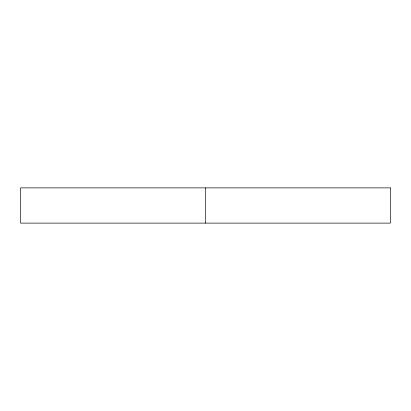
<?xml version="1.0" encoding="UTF-8"?>
<svg xmlns="http://www.w3.org/2000/svg" width="411" height="411" viewBox="0 0 411 411"><rect width="100%" height="100%" fill="white"/><g stroke="black" fill="none" stroke-linecap="round" stroke-linejoin="round"><path stroke-width="0.62" d="M205.5 187.884L205.5 223.116M390.45 187.884L20.55 187.884L20.55 223.116L390.45 223.116L390.45 187.884"/></g></svg>
